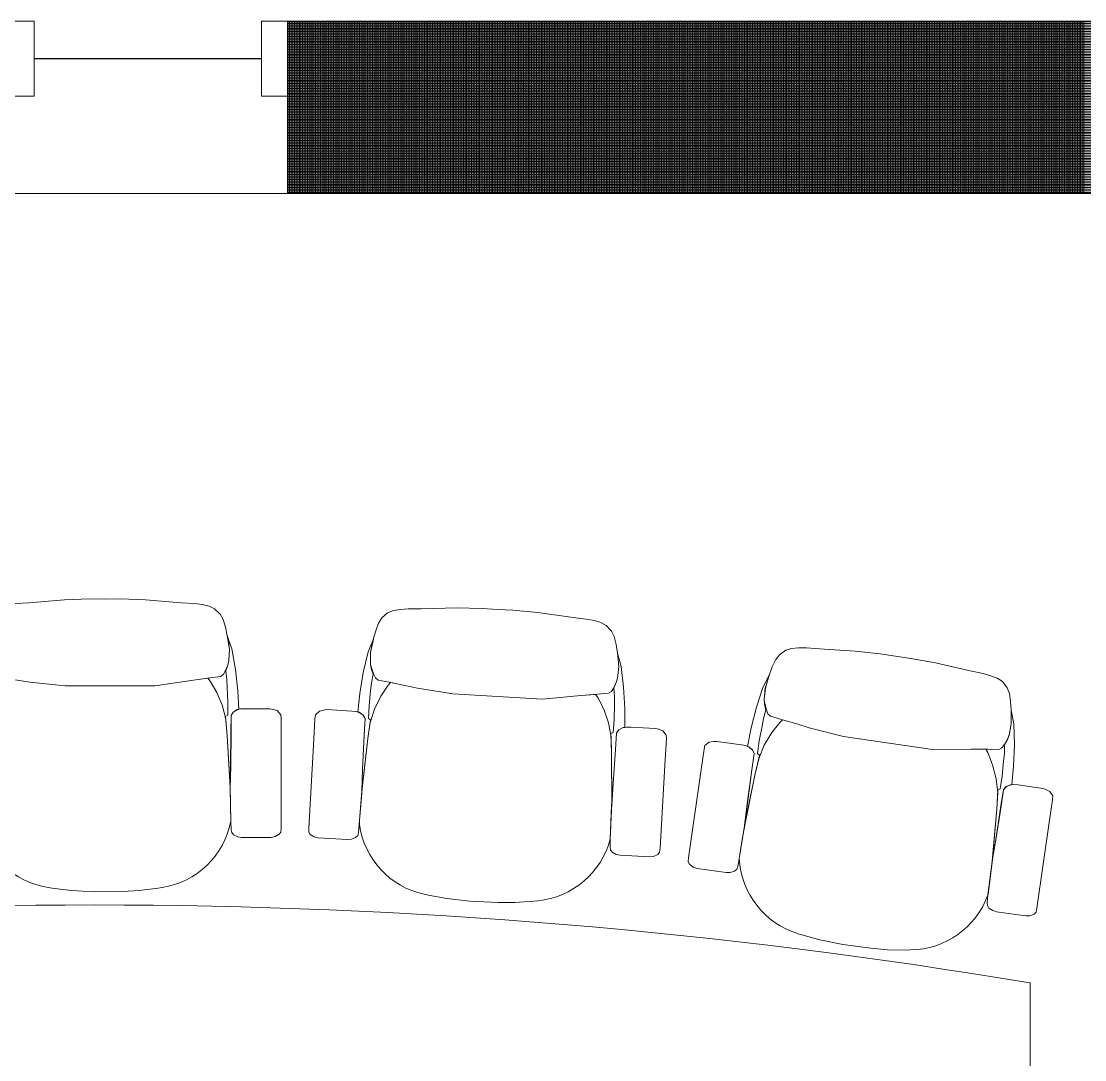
# Model space of a CAD drawing. Header units: inches. Extents: x -675 to 1187, y -924 to 1124.
# Drawn here: x -267.4 to -185.6, y 921.3 to 1001.2 of the extents above; entities that cross this region are included whole.
import ezdxf

# ---------------------------------------------------------------- set-up
doc = ezdxf.new("R2010")
doc.units = ezdxf.units.IN
doc.header["$MEASUREMENT"] = 0
for name, color, linetype, lineweight in [('A-Furn-Chair', 250, 'Continuous', 13), ('A-Furn-Table', 7, 'Continuous', 20), ('Base_dwg', 8, 'Continuous', 9), ('core and shell', 50, 'Continuous', 9)]:
    doc.layers.add(name, color=color, linetype=linetype, lineweight=lineweight)

# ---------------------------------------------------------------- blocks, each defined once
blk = doc.blocks.new('Base_dwg_chair 3-727832-Level 1 Copy 1')
at = {"layer": 'A-Furn-Chair', "flags": 128}
for points in [[(-7.989, 16.409), (-9.128, 16.567), (-9.347, 16.727), (-9.504, 17.012), (-9.764, 17.695), (-9.785, 17.779), (-9.823, 18.65), (-9.731, 19.31), (-9.676, 19.648), (-9.53, 20.347), (-9.343, 20.948), (-9.116, 21.349), (-8.688, 21.763), (-8.26, 21.964), (-7.752, 22.084), (-7.124, 22.164), (-6.121, 22.231), (-3.379, 22.461), (-1.455, 22.525), (-0.263, 22.51), (0.929, 22.525), (2.853, 22.461), (5.595, 22.231), (6.598, 22.164), (7.226, 22.084), (7.734, 21.964), (8.162, 21.763), (8.59, 21.349), (8.817, 20.948), (9.004, 20.347), (9.141, 19.691), (9.216, 19.233), (9.298, 18.65), (9.259, 17.779), (9.173, 17.431), (9.013, 17.012), (8.856, 16.727), (8.637, 16.567), (7.804, 16.451), (6.527, 16.271), (3.576, 15.83), (-3.334, 15.83), (-6.053, 16.124), (-7.042, 16.271), (-8.16, 16.429)], [(-9.664, 19.693), (-10.014, 18.683), (-10.295, 17.093), (-10.468, 15.463), (-10.549, 14.018), (-10.429, 13.994), (-10.123, 13.8), (-9.953, 13.55), (-9.949, 12.275), (-9.922, 9.65), (-9.894, 7.981), (-9.655, 12.025), (-9.523, 13.488), (-9.699, 13.577), (-9.699, 14.571), (-9.654, 15.721), (-9.621, 16.317), (-9.537, 16.99), (-9.7, 17.419), (-9.787, 17.767), (-9.825, 18.638), (-9.744, 19.221), (-9.668, 19.678)], [(9.141, 19.693), (9.491, 18.683), (9.772, 17.093), (9.946, 15.463), (10.027, 14.018), (9.906, 13.994), (9.601, 13.8), (9.43, 13.55), (9.427, 12.275), (9.4, 9.65), (9.372, 7.981), (9.133, 12.025), (9.001, 13.488), (9.177, 13.577), (9.177, 14.571), (9.132, 15.721), (9.099, 16.317), (9.015, 16.99), (9.178, 17.419), (9.264, 17.767), (9.303, 18.638), (9.221, 19.221), (9.146, 19.678)], [(-9.933, 5.379), (-9.96, 4.757), (-10.006, 4.55), (-10.154, 4.376), (-10.468, 4.222), (-10.762, 4.175), (-13.035, 4.181), (-13.345, 4.235), (-13.655, 4.416), (-13.784, 4.587), (-13.805, 4.897), (-13.805, 11.739), (-13.805, 13.321), (-13.786, 13.617), (-13.497, 13.927), (-13.187, 14.023), (-12.93, 14.066), (-11.014, 14.066), (-10.693, 14.056), (-10.427, 14.005), (-10.121, 13.81), (-9.951, 13.56), (-9.947, 12.286), (-9.919, 9.661), (-9.89, 7.953)], [(9.41, 5.381), (9.436, 4.759), (9.483, 4.552), (9.63, 4.378), (9.945, 4.224), (10.239, 4.178), (12.512, 4.184), (12.822, 4.238), (13.132, 4.419), (13.261, 4.59), (13.282, 4.9), (13.282, 11.742), (13.282, 13.324), (13.26, 13.62), (12.972, 13.93), (12.661, 14.026), (12.405, 14.069), (10.489, 14.069), (10.168, 14.058), (9.901, 14.007), (9.596, 13.812), (9.426, 13.562), (9.422, 12.288), (9.395, 9.663), (9.366, 7.955)]]:
    blk.add_lwpolyline(points, close=True, dxfattribs=at)
for points in [[(9.413, 5.394), (9.367, 8.12), (9.136, 12.025), (9.026, 13.246), (8.765, 14.304), (8.332, 15.333), (7.82, 16.206), (7.645, 16.429), (6.527, 16.271), (3.576, 15.83), (-3.334, 15.83), (-6.053, 16.124), (-7.042, 16.271), (-8.16, 16.429), (-8.335, 16.206), (-8.848, 15.333), (-9.281, 14.304), (-9.536, 13.27), (-9.647, 12.037), (-9.877, 8.136), (-9.91, 6.872), (-9.927, 5.714), (-9.929, 5.397)], [(-4.634, 0.321), (-4.327, 0.267), (-2.885, 0.087), (-1.089, -0.015), (1.089, 0.015), (2.369, 0.087), (3.812, 0.267), (4.118, 0.321)]]:
    blk.add_lwpolyline(points, dxfattribs=at)
at = {"layer": 'A-Furn-Chair'}
for centre, start, end in [((-3.642, 6.656), 191.31574, 261.09659), ((3.126, 6.656), 278.90341, 348.65527)]:
    blk.add_arc(centre, 6.412, start, end, dxfattribs=at)
blk = doc.blocks.new('Base_dwg_boat 5-727833-Level 1 Copy 1')
at = {"layer": 'A-Furn-Table'}
blk.add_line((72, 21), (72, -21), dxfattribs=at)
blk.add_arc((0, -408), 435, 80.47272, 99.52728, dxfattribs=at)
blk.add_blockref('Base_dwg_chair 3-727832-Level 1 Copy 1', (1.089, 28.015))
for p, rotation in [((29.993, 27.235), 356.7061250745268), ((58.68, 23.808), 351.7550629421033)]:
    blk.add_blockref('Base_dwg_chair 3-727832-Level 1 Copy 1', p, dxfattribs=dict(rotation=rotation))
blk = doc.blocks.new('Base_dwg__U237-727834-Level 1 Copy 1')
blk.add_blockref('Base_dwg_boat 5-727833-Level 1 Copy 1', (0, 0))
blk = doc.blocks.new('Base_dwg-531197-Level 1 Copy 1')
at = {"layer": 'core and shell'}
for p, q in [((884.894, 1925.081), (753.871, 1925.081)), ((884.894, 1924.956), (753.871, 1924.956)), ((884.894, 1924.831), (753.871, 1924.831)), ((753.895, 1911.875), (753.895, 1925.125)), ((754.02, 1911.875), (754.02, 1925.125)), ((754.145, 1911.875), (754.145, 1925.125)), ((754.27, 1911.875), (754.27, 1925.125)), ((754.395, 1911.875), (754.395, 1925.125)), ((754.52, 1911.875), (754.52, 1925.125)), ((754.645, 1911.875), (754.645, 1925.125)), ((754.77, 1911.875), (754.77, 1925.125)), ((754.895, 1911.875), (754.895, 1925.125)), ((755.02, 1911.875), (755.02, 1925.125)), ((755.145, 1911.875), (755.145, 1925.125)), ((755.27, 1911.875), (755.27, 1925.125)), ((755.395, 1911.875), (755.395, 1925.125)), ((755.52, 1911.875), (755.52, 1925.125)), ((755.645, 1911.875), (755.645, 1925.125)), ((755.77, 1911.875), (755.77, 1925.125)), ((755.895, 1911.875), (755.895, 1925.125)), ((756.02, 1911.875), (756.02, 1925.125)), ((756.145, 1911.875), (756.145, 1925.125)), ((756.27, 1911.875), (756.27, 1925.125)), ((756.395, 1911.875), (756.395, 1925.125)), ((756.52, 1911.875), (756.52, 1925.125)), ((756.645, 1911.875), (756.645, 1925.125)), ((756.77, 1911.875), (756.77, 1925.125)), ((756.895, 1911.875), (756.895, 1925.125)), ((757.02, 1911.875), (757.02, 1925.125)), ((757.145, 1911.875), (757.145, 1925.125)), ((757.27, 1911.875), (757.27, 1925.125)), ((757.395, 1911.875), (757.395, 1925.125)), ((757.52, 1911.875), (757.52, 1925.125)), ((757.645, 1911.875), (757.645, 1925.125)), ((757.77, 1911.875), (757.77, 1925.125)), ((757.895, 1911.875), (757.895, 1925.125)), ((758.02, 1911.875), (758.02, 1925.125)), ((758.145, 1911.875), (758.145, 1925.125)), ((758.27, 1911.875), (758.27, 1925.125)), ((758.395, 1911.875), (758.395, 1925.125)), ((758.52, 1911.875), (758.52, 1925.125)), ((758.645, 1911.875), (758.645, 1925.125)), ((758.77, 1911.875), (758.77, 1925.125)), ((758.895, 1911.875), (758.895, 1925.125)), ((759.02, 1911.875), (759.02, 1925.125)), ((759.145, 1911.875), (759.145, 1925.125)), ((759.27, 1911.875), (759.27, 1925.125)), ((759.395, 1911.875), (759.395, 1925.125)), ((759.52, 1911.875), (759.52, 1925.125)), ((759.645, 1911.875), (759.645, 1925.125)), ((759.77, 1911.875), (759.77, 1925.125)), ((759.895, 1911.875), (759.895, 1925.125)), ((760.02, 1911.875), (760.02, 1925.125)), ((760.145, 1911.875), (760.145, 1925.125)), ((760.27, 1911.875), (760.27, 1925.125)), ((760.395, 1911.875), (760.395, 1925.125)), ((760.52, 1911.875), (760.52, 1925.125)), ((760.645, 1911.875), (760.645, 1925.125)), ((760.77, 1911.875), (760.77, 1925.125)), ((760.895, 1911.875), (760.895, 1925.125)), ((761.02, 1911.875), (761.02, 1925.125)), ((761.145, 1911.875), (761.145, 1925.125)), ((761.27, 1911.875), (761.27, 1925.125)), ((761.395, 1911.875), (761.395, 1925.125)), ((761.52, 1911.875), (761.52, 1925.125)), ((761.645, 1911.875), (761.645, 1925.125)), ((761.77, 1911.875), (761.77, 1925.125)), ((761.895, 1911.875), (761.895, 1925.125)), ((762.02, 1911.875), (762.02, 1925.125)), ((762.145, 1911.875), (762.145, 1925.125)), ((762.27, 1911.875), (762.27, 1925.125)), ((762.395, 1911.875), (762.395, 1925.125)), ((762.52, 1911.875), (762.52, 1925.125)), ((762.645, 1911.875), (762.645, 1925.125)), ((762.77, 1911.875), (762.77, 1925.125)), ((762.895, 1911.875), (762.895, 1925.125)), ((763.02, 1911.875), (763.02, 1925.125)), ((763.145, 1911.875), (763.145, 1925.125)), ((763.27, 1911.875), (763.27, 1925.125)), ((763.395, 1911.875), (763.395, 1925.125)), ((763.52, 1911.875), (763.52, 1925.125)), ((763.645, 1911.875), (763.645, 1925.125)), ((763.77, 1911.875), (763.77, 1925.125)), ((763.895, 1911.875), (763.895, 1925.125)), ((764.02, 1911.875), (764.02, 1925.125)), ((764.145, 1911.875), (764.145, 1925.125)), ((764.27, 1911.875), (764.27, 1925.125)), ((764.395, 1911.875), (764.395, 1925.125)), ((764.52, 1911.875), (764.52, 1925.125)), ((764.645, 1911.875), (764.645, 1925.125)), ((764.77, 1911.875), (764.77, 1925.125)), ((764.895, 1911.875), (764.895, 1925.125)), ((765.02, 1911.875), (765.02, 1925.125)), ((765.145, 1911.875), (765.145, 1925.125)), ((765.27, 1911.875), (765.27, 1925.125)), ((765.395, 1911.875), (765.395, 1925.125)), ((765.52, 1911.875), (765.52, 1925.125)), ((765.645, 1911.875), (765.645, 1925.125)), ((765.77, 1911.875), (765.77, 1925.125)), ((765.895, 1911.875), (765.895, 1925.125)), ((766.02, 1911.875), (766.02, 1925.125)), ((766.145, 1911.875), (766.145, 1925.125)), ((766.27, 1911.875), (766.27, 1925.125)), ((766.395, 1911.875), (766.395, 1925.125)), ((766.52, 1911.875), (766.52, 1925.125)), ((766.645, 1911.875), (766.645, 1925.125)), ((766.77, 1911.875), (766.77, 1925.125)), ((766.895, 1911.875), (766.895, 1925.125)), ((767.02, 1911.875), (767.02, 1925.125)), ((767.145, 1911.875), (767.145, 1925.125)), ((767.27, 1911.875), (767.27, 1925.125)), ((767.395, 1911.875), (767.395, 1925.125)), ((767.52, 1911.875), (767.52, 1925.125)), ((767.645, 1911.875), (767.645, 1925.125)), ((767.77, 1911.875), (767.77, 1925.125)), ((767.895, 1911.875), (767.895, 1925.125)), ((768.02, 1911.875), (768.02, 1925.125)), ((768.145, 1911.875), (768.145, 1925.125)), ((768.27, 1911.875), (768.27, 1925.125)), ((768.395, 1911.875), (768.395, 1925.125)), ((768.52, 1911.875), (768.52, 1925.125)), ((768.645, 1911.875), (768.645, 1925.125)), ((768.77, 1911.875), (768.77, 1925.125)), ((768.895, 1911.875), (768.895, 1925.125)), ((769.02, 1911.875), (769.02, 1925.125)), ((769.145, 1911.875), (769.145, 1925.125)), ((769.27, 1911.875), (769.27, 1925.125)), ((769.395, 1911.875), (769.395, 1925.125)), ((769.52, 1911.875), (769.52, 1925.125)), ((769.645, 1911.875), (769.645, 1925.125)), ((769.77, 1911.875), (769.77, 1925.125)), ((769.895, 1911.875), (769.895, 1925.125)), ((770.02, 1911.875), (770.02, 1925.125)), ((770.145, 1911.875), (770.145, 1925.125)), ((770.27, 1911.875), (770.27, 1925.125)), ((770.395, 1911.875), (770.395, 1925.125)), ((770.52, 1911.875), (770.52, 1925.125)), ((770.645, 1911.875), (770.645, 1925.125)), ((770.77, 1911.875), (770.77, 1925.125)), ((770.895, 1911.875), (770.895, 1925.125)), ((771.02, 1911.875), (771.02, 1925.125)), ((771.145, 1911.875), (771.145, 1925.125)), ((771.27, 1911.875), (771.27, 1925.125)), ((771.395, 1911.875), (771.395, 1925.125)), ((771.52, 1911.875), (771.52, 1925.125)), ((771.645, 1911.875), (771.645, 1925.125)), ((771.77, 1911.875), (771.77, 1925.125)), ((771.895, 1911.875), (771.895, 1925.125)), ((772.02, 1911.875), (772.02, 1925.125)), ((772.145, 1911.875), (772.145, 1925.125)), ((772.27, 1911.875), (772.27, 1925.125)), ((772.395, 1911.875), (772.395, 1925.125)), ((772.52, 1911.875), (772.52, 1925.125)), ((772.645, 1911.875), (772.645, 1925.125)), ((772.77, 1911.875), (772.77, 1925.125)), ((772.895, 1911.875), (772.895, 1925.125)), ((773.02, 1911.875), (773.02, 1925.125)), ((773.145, 1911.875), (773.145, 1925.125)), ((773.27, 1911.875), (773.27, 1925.125)), ((773.395, 1911.875), (773.395, 1925.125)), ((773.52, 1911.875), (773.52, 1925.125)), ((773.645, 1911.875), (773.645, 1925.125)), ((773.77, 1911.875), (773.77, 1925.125)), ((773.895, 1911.875), (773.895, 1925.125)), ((774.02, 1911.875), (774.02, 1925.125)), ((774.145, 1911.875), (774.145, 1925.125)), ((774.27, 1911.875), (774.27, 1925.125)), ((774.395, 1911.875), (774.395, 1925.125)), ((774.52, 1911.875), (774.52, 1925.125)), ((774.645, 1911.875), (774.645, 1925.125)), ((774.77, 1911.875), (774.77, 1925.125)), ((774.895, 1911.875), (774.895, 1925.125)), ((775.02, 1911.875), (775.02, 1925.125)), ((775.145, 1911.875), (775.145, 1925.125)), ((775.27, 1911.875), (775.27, 1925.125)), ((775.395, 1911.875), (775.395, 1925.125)), ((775.52, 1911.875), (775.52, 1925.125)), ((775.645, 1911.875), (775.645, 1925.125)), ((775.77, 1911.875), (775.77, 1925.125)), ((775.895, 1911.875), (775.895, 1925.125)), ((776.02, 1911.875), (776.02, 1925.125)), ((776.145, 1911.875), (776.145, 1925.125)), ((776.27, 1911.875), (776.27, 1925.125)), ((776.395, 1911.875), (776.395, 1925.125)), ((776.52, 1911.875), (776.52, 1925.125)), ((776.645, 1911.875), (776.645, 1925.125)), ((776.77, 1911.875), (776.77, 1925.125)), ((776.895, 1911.875), (776.895, 1925.125)), ((777.02, 1911.875), (777.02, 1925.125)), ((777.145, 1911.875), (777.145, 1925.125)), ((777.27, 1911.875), (777.27, 1925.125)), ((777.395, 1911.875), (777.395, 1925.125)), ((777.52, 1911.875), (777.52, 1925.125)), ((777.645, 1911.875), (777.645, 1925.125)), ((777.77, 1911.875), (777.77, 1925.125)), ((777.895, 1911.875), (777.895, 1925.125)), ((778.02, 1911.875), (778.02, 1925.125)), ((778.145, 1911.875), (778.145, 1925.125)), ((778.27, 1911.875), (778.27, 1925.125)), ((778.395, 1911.875), (778.395, 1925.125)), ((778.52, 1911.875), (778.52, 1925.125)), ((778.645, 1911.875), (778.645, 1925.125)), ((778.77, 1911.875), (778.77, 1925.125)), ((778.895, 1911.875), (778.895, 1925.125)), ((779.02, 1911.875), (779.02, 1925.125)), ((779.145, 1911.875), (779.145, 1925.125)), ((779.27, 1911.875), (779.27, 1925.125)), ((779.395, 1911.875), (779.395, 1925.125)), ((779.52, 1911.875), (779.52, 1925.125)), ((779.645, 1911.875), (779.645, 1925.125)), ((779.77, 1911.875), (779.77, 1925.125)), ((779.895, 1911.875), (779.895, 1925.125)), ((780.02, 1911.875), (780.02, 1925.125)), ((780.145, 1911.875), (780.145, 1925.125)), ((780.27, 1911.875), (780.27, 1925.125)), ((780.395, 1911.875), (780.395, 1925.125)), ((780.52, 1911.875), (780.52, 1925.125)), ((780.645, 1911.875), (780.645, 1925.125)), ((780.77, 1911.875), (780.77, 1925.125)), ((780.895, 1911.875), (780.895, 1925.125)), ((781.02, 1911.875), (781.02, 1925.125)), ((781.145, 1911.875), (781.145, 1925.125)), ((781.27, 1911.875), (781.27, 1925.125)), ((781.395, 1911.875), (781.395, 1925.125)), ((781.52, 1911.875), (781.52, 1925.125)), ((781.645, 1911.875), (781.645, 1925.125)), ((781.77, 1911.875), (781.77, 1925.125)), ((781.895, 1911.875), (781.895, 1925.125)), ((782.02, 1911.875), (782.02, 1925.125)), ((782.145, 1911.875), (782.145, 1925.125)), ((782.27, 1911.875), (782.27, 1925.125)), ((782.395, 1911.875), (782.395, 1925.125)), ((782.52, 1911.875), (782.52, 1925.125)), ((782.645, 1911.875), (782.645, 1925.125)), ((782.77, 1911.875), (782.77, 1925.125)), ((782.895, 1911.875), (782.895, 1925.125)), ((783.02, 1911.875), (783.02, 1925.125)), ((783.145, 1911.875), (783.145, 1925.125)), ((783.27, 1911.875), (783.27, 1925.125)), ((783.395, 1911.875), (783.395, 1925.125)), ((783.52, 1911.875), (783.52, 1925.125)), ((783.645, 1911.875), (783.645, 1925.125)), ((783.77, 1911.875), (783.77, 1925.125)), ((783.895, 1911.875), (783.895, 1925.125)), ((784.02, 1911.875), (784.02, 1925.125)), ((784.145, 1911.875), (784.145, 1925.125)), ((784.27, 1911.875), (784.27, 1925.125)), ((784.395, 1911.875), (784.395, 1925.125)), ((784.52, 1911.875), (784.52, 1925.125)), ((784.645, 1911.875), (784.645, 1925.125)), ((784.77, 1911.875), (784.77, 1925.125)), ((784.895, 1911.875), (784.895, 1925.125)), ((785.02, 1911.875), (785.02, 1925.125)), ((785.145, 1911.875), (785.145, 1925.125)), ((785.27, 1911.875), (785.27, 1925.125)), ((785.395, 1911.875), (785.395, 1925.125)), ((785.52, 1911.875), (785.52, 1925.125)), ((785.645, 1911.875), (785.645, 1925.125)), ((785.77, 1911.875), (785.77, 1925.125)), ((785.895, 1911.875), (785.895, 1925.125)), ((786.02, 1911.875), (786.02, 1925.125)), ((786.145, 1911.875), (786.145, 1925.125)), ((786.27, 1911.875), (786.27, 1925.125)), ((786.395, 1911.875), (786.395, 1925.125)), ((786.52, 1911.875), (786.52, 1925.125)), ((786.645, 1911.875), (786.645, 1925.125)), ((786.77, 1911.875), (786.77, 1925.125)), ((786.895, 1911.875), (786.895, 1925.125)), ((787.02, 1911.875), (787.02, 1925.125)), ((787.145, 1911.875), (787.145, 1925.125)), ((787.27, 1911.875), (787.27, 1925.125)), ((787.395, 1911.875), (787.395, 1925.125)), ((787.52, 1911.875), (787.52, 1925.125)), ((787.645, 1911.875), (787.645, 1925.125)), ((787.77, 1911.875), (787.77, 1925.125)), ((787.895, 1911.875), (787.895, 1925.125)), ((788.02, 1911.875), (788.02, 1925.125)), ((788.145, 1911.875), (788.145, 1925.125)), ((788.27, 1911.875), (788.27, 1925.125)), ((788.395, 1911.875), (788.395, 1925.125)), ((788.52, 1911.875), (788.52, 1925.125)), ((788.645, 1911.875), (788.645, 1925.125)), ((788.77, 1911.875), (788.77, 1925.125)), ((788.895, 1911.875), (788.895, 1925.125)), ((789.02, 1911.875), (789.02, 1925.125)), ((789.145, 1911.875), (789.145, 1925.125)), ((789.27, 1911.875), (789.27, 1925.125)), ((789.395, 1911.875), (789.395, 1925.125)), ((789.52, 1911.875), (789.52, 1925.125)), ((789.645, 1911.875), (789.645, 1925.125)), ((789.77, 1911.875), (789.77, 1925.125)), ((789.895, 1911.875), (789.895, 1925.125)), ((790.02, 1911.875), (790.02, 1925.125)), ((790.145, 1911.875), (790.145, 1925.125)), ((790.27, 1911.875), (790.27, 1925.125)), ((790.395, 1911.875), (790.395, 1925.125)), ((790.52, 1911.875), (790.52, 1925.125)), ((790.645, 1911.875), (790.645, 1925.125)), ((790.77, 1911.875), (790.77, 1925.125)), ((790.895, 1911.875), (790.895, 1925.125)), ((791.02, 1911.875), (791.02, 1925.125)), ((791.145, 1911.875), (791.145, 1925.125)), ((791.27, 1911.875), (791.27, 1925.125)), ((791.395, 1911.875), (791.395, 1925.125)), ((791.52, 1911.875), (791.52, 1925.125)), ((791.645, 1911.875), (791.645, 1925.125)), ((791.77, 1911.875), (791.77, 1925.125)), ((791.895, 1911.875), (791.895, 1925.125)), ((792.02, 1911.875), (792.02, 1925.125)), ((792.145, 1911.875), (792.145, 1925.125)), ((792.27, 1911.875), (792.27, 1925.125)), ((792.395, 1911.875), (792.395, 1925.125)), ((792.52, 1911.875), (792.52, 1925.125)), ((792.645, 1911.875), (792.645, 1925.125)), ((792.77, 1911.875), (792.77, 1925.125)), ((792.895, 1911.875), (792.895, 1925.125)), ((793.02, 1911.875), (793.02, 1925.125)), ((793.145, 1911.875), (793.145, 1925.125)), ((793.27, 1911.875), (793.27, 1925.125)), ((793.395, 1911.875), (793.395, 1925.125)), ((793.52, 1911.875), (793.52, 1925.125)), ((793.645, 1911.875), (793.645, 1925.125)), ((793.77, 1911.875), (793.77, 1925.125)), ((793.895, 1911.875), (793.895, 1925.125)), ((794.02, 1911.875), (794.02, 1925.125)), ((794.145, 1911.875), (794.145, 1925.125)), ((794.27, 1911.875), (794.27, 1925.125)), ((794.395, 1911.875), (794.395, 1925.125)), ((794.52, 1911.875), (794.52, 1925.125)), ((794.645, 1911.875), (794.645, 1925.125)), ((794.77, 1911.875), (794.77, 1925.125)), ((794.895, 1911.875), (794.895, 1925.125)), ((795.02, 1911.875), (795.02, 1925.125)), ((795.145, 1911.875), (795.145, 1925.125)), ((795.27, 1911.875), (795.27, 1925.125)), ((795.395, 1911.875), (795.395, 1925.125)), ((795.52, 1911.875), (795.52, 1925.125)), ((795.645, 1911.875), (795.645, 1925.125)), ((795.77, 1911.875), (795.77, 1925.125)), ((795.895, 1911.875), (795.895, 1925.125)), ((796.02, 1911.875), (796.02, 1925.125)), ((796.145, 1911.875), (796.145, 1925.125)), ((796.27, 1911.875), (796.27, 1925.125)), ((796.395, 1911.875), (796.395, 1925.125)), ((796.52, 1911.875), (796.52, 1925.125)), ((796.645, 1911.875), (796.645, 1925.125)), ((796.77, 1911.875), (796.77, 1925.125)), ((796.895, 1911.875), (796.895, 1925.125)), ((797.02, 1911.875), (797.02, 1925.125)), ((797.145, 1911.875), (797.145, 1925.125)), ((797.27, 1911.875), (797.27, 1925.125)), ((797.395, 1911.875), (797.395, 1925.125)), ((797.52, 1911.875), (797.52, 1925.125)), ((797.645, 1911.875), (797.645, 1925.125)), ((797.77, 1911.875), (797.77, 1925.125)), ((797.895, 1911.875), (797.895, 1925.125)), ((798.02, 1911.875), (798.02, 1925.125)), ((798.145, 1911.875), (798.145, 1925.125)), ((798.27, 1911.875), (798.27, 1925.125)), ((798.395, 1911.875), (798.395, 1925.125)), ((798.52, 1911.875), (798.52, 1925.125)), ((798.645, 1911.875), (798.645, 1925.125)), ((798.77, 1911.875), (798.77, 1925.125)), ((798.895, 1911.875), (798.895, 1925.125)), ((799.02, 1911.875), (799.02, 1925.125)), ((799.145, 1911.875), (799.145, 1925.125)), ((799.27, 1911.875), (799.27, 1925.125)), ((799.395, 1911.875), (799.395, 1925.125)), ((799.52, 1911.875), (799.52, 1925.125)), ((799.645, 1911.875), (799.645, 1925.125)), ((799.77, 1911.875), (799.77, 1925.125)), ((799.895, 1911.875), (799.895, 1925.125)), ((800.02, 1911.875), (800.02, 1925.125)), ((800.145, 1911.875), (800.145, 1925.125)), ((800.27, 1911.875), (800.27, 1925.125)), ((800.395, 1911.875), (800.395, 1925.125)), ((800.52, 1911.875), (800.52, 1925.125)), ((800.645, 1911.875), (800.645, 1925.125)), ((800.77, 1911.875), (800.77, 1925.125)), ((800.895, 1911.875), (800.895, 1925.125)), ((801.02, 1911.875), (801.02, 1925.125)), ((801.145, 1911.875), (801.145, 1925.125)), ((801.27, 1911.875), (801.27, 1925.125)), ((801.395, 1911.875), (801.395, 1925.125)), ((801.52, 1911.875), (801.52, 1925.125)), ((801.645, 1911.875), (801.645, 1925.125)), ((801.77, 1911.875), (801.77, 1925.125)), ((801.895, 1911.875), (801.895, 1925.125)), ((802.02, 1911.875), (802.02, 1925.125)), ((802.145, 1911.875), (802.145, 1925.125)), ((802.27, 1911.875), (802.27, 1925.125)), ((802.395, 1911.875), (802.395, 1925.125)), ((802.52, 1911.875), (802.52, 1925.125)), ((802.645, 1911.875), (802.645, 1925.125)), ((802.77, 1911.875), (802.77, 1925.125)), ((802.895, 1911.875), (802.895, 1925.125)), ((803.02, 1911.875), (803.02, 1925.125)), ((803.145, 1911.875), (803.145, 1925.125)), ((803.27, 1911.875), (803.27, 1925.125)), ((803.395, 1911.875), (803.395, 1925.125)), ((803.52, 1911.875), (803.52, 1925.125)), ((803.645, 1911.875), (803.645, 1925.125)), ((803.77, 1911.875), (803.77, 1925.125)), ((803.895, 1911.875), (803.895, 1925.125)), ((804.02, 1911.875), (804.02, 1925.125)), ((804.145, 1911.875), (804.145, 1925.125)), ((804.27, 1911.875), (804.27, 1925.125)), ((804.395, 1911.875), (804.395, 1925.125)), ((804.52, 1911.875), (804.52, 1925.125)), ((804.645, 1911.875), (804.645, 1925.125)), ((804.77, 1911.875), (804.77, 1925.125)), ((804.895, 1911.875), (804.895, 1925.125)), ((805.02, 1911.875), (805.02, 1925.125)), ((805.145, 1911.875), (805.145, 1925.125)), ((805.27, 1911.875), (805.27, 1925.125)), ((805.395, 1911.875), (805.395, 1925.125)), ((805.52, 1911.875), (805.52, 1925.125)), ((805.645, 1911.875), (805.645, 1925.125)), ((805.77, 1911.875), (805.77, 1925.125)), ((805.895, 1911.875), (805.895, 1925.125)), ((806.02, 1911.875), (806.02, 1925.125)), ((806.145, 1911.875), (806.145, 1925.125)), ((806.27, 1911.875), (806.27, 1925.125)), ((806.395, 1911.875), (806.395, 1925.125)), ((806.52, 1911.875), (806.52, 1925.125)), ((806.645, 1911.875), (806.645, 1925.125)), ((806.77, 1911.875), (806.77, 1925.125)), ((806.895, 1911.875), (806.895, 1925.125)), ((807.02, 1911.875), (807.02, 1925.125)), ((807.145, 1911.875), (807.145, 1925.125)), ((807.27, 1911.875), (807.27, 1925.125)), ((807.395, 1911.875), (807.395, 1925.125)), ((807.52, 1911.875), (807.52, 1925.125)), ((807.645, 1911.875), (807.645, 1925.125)), ((807.77, 1911.875), (807.77, 1925.125)), ((807.895, 1911.875), (807.895, 1925.125)), ((808.02, 1911.875), (808.02, 1925.125)), ((808.145, 1911.875), (808.145, 1925.125)), ((808.27, 1911.875), (808.27, 1925.125)), ((808.395, 1911.875), (808.395, 1925.125)), ((808.52, 1911.875), (808.52, 1925.125)), ((808.645, 1911.875), (808.645, 1925.125)), ((808.77, 1911.875), (808.77, 1925.125)), ((808.895, 1911.875), (808.895, 1925.125)), ((809.02, 1911.875), (809.02, 1925.125)), ((809.145, 1911.875), (809.145, 1925.125)), ((809.27, 1911.875), (809.27, 1925.125)), ((809.395, 1911.875), (809.395, 1925.125)), ((809.52, 1911.875), (809.52, 1925.125)), ((809.645, 1911.875), (809.645, 1925.125)), ((809.77, 1911.875), (809.77, 1925.125)), ((809.895, 1911.875), (809.895, 1925.125)), ((810.02, 1911.875), (810.02, 1925.125)), ((810.145, 1911.875), (810.145, 1925.125)), ((810.27, 1911.875), (810.27, 1925.125)), ((810.395, 1911.875), (810.395, 1925.125)), ((810.52, 1911.875), (810.52, 1925.125)), ((810.645, 1911.875), (810.645, 1925.125)), ((810.77, 1911.875), (810.77, 1925.125)), ((810.895, 1911.875), (810.895, 1925.125)), ((811.02, 1911.875), (811.02, 1925.125)), ((811.145, 1911.875), (811.145, 1925.125)), ((811.27, 1911.875), (811.27, 1925.125)), ((811.395, 1911.875), (811.395, 1925.125)), ((811.52, 1911.875), (811.52, 1925.125)), ((811.645, 1911.875), (811.645, 1925.125)), ((811.77, 1911.875), (811.77, 1925.125)), ((811.895, 1911.875), (811.895, 1925.125)), ((812.02, 1911.875), (812.02, 1925.125)), ((812.145, 1911.875), (812.145, 1925.125)), ((812.27, 1911.875), (812.27, 1925.125)), ((812.395, 1911.875), (812.395, 1925.125)), ((812.52, 1911.875), (812.52, 1925.125)), ((812.645, 1911.875), (812.645, 1925.125)), ((812.77, 1911.875), (812.77, 1925.125)), ((812.895, 1911.875), (812.895, 1925.125)), ((813.02, 1911.875), (813.02, 1925.125)), ((813.145, 1911.875), (813.145, 1925.125)), ((813.27, 1911.875), (813.27, 1925.125)), ((813.395, 1911.875), (813.395, 1925.125)), ((813.52, 1911.875), (813.52, 1925.125)), ((813.645, 1911.875), (813.645, 1925.125)), ((813.77, 1911.875), (813.77, 1925.125)), ((813.895, 1911.875), (813.895, 1925.125)), ((814.02, 1911.875), (814.02, 1925.125)), ((814.145, 1911.875), (814.145, 1925.125)), ((814.27, 1911.875), (814.27, 1925.125)), ((814.395, 1911.875), (814.395, 1925.125)), ((814.52, 1911.875), (814.52, 1925.125)), ((814.645, 1911.875), (814.645, 1925.125)), ((814.77, 1911.875), (814.77, 1925.125)), ((814.895, 1911.875), (814.895, 1925.125)), ((815.02, 1911.875), (815.02, 1925.125)), ((815.145, 1911.875), (815.145, 1925.125)), ((884.894, 1924.706), (753.871, 1924.706)), ((884.894, 1924.581), (753.871, 1924.581)), ((884.894, 1924.456), (753.871, 1924.456)), ((884.894, 1924.331), (753.871, 1924.331)), ((884.894, 1924.206), (753.871, 1924.206)), ((884.894, 1924.081), (753.871, 1924.081)), ((884.894, 1923.956), (753.871, 1923.956)), ((884.894, 1923.831), (753.871, 1923.831)), ((884.894, 1923.706), (753.871, 1923.706)), ((884.894, 1923.581), (753.871, 1923.581)), ((884.894, 1923.456), (753.871, 1923.456)), ((884.894, 1923.331), (753.871, 1923.331)), ((884.894, 1923.206), (753.871, 1923.206)), ((884.894, 1923.081), (753.871, 1923.081)), ((884.894, 1922.956), (753.871, 1922.956)), ((884.894, 1922.831), (753.871, 1922.831)), ((884.894, 1922.706), (753.871, 1922.706)), ((884.894, 1922.581), (753.871, 1922.581)), ((884.894, 1922.456), (753.871, 1922.456)), ((884.894, 1922.331), (753.871, 1922.331)), ((884.894, 1922.206), (753.871, 1922.206)), ((884.894, 1922.081), (753.871, 1922.081)), ((884.894, 1921.956), (753.871, 1921.956)), ((884.894, 1921.831), (753.871, 1921.831)), ((884.894, 1921.706), (753.871, 1921.706)), ((884.894, 1921.581), (753.871, 1921.581)), ((884.894, 1921.456), (753.871, 1921.456)), ((884.894, 1921.331), (753.871, 1921.331)), ((884.894, 1921.206), (753.871, 1921.206)), ((884.894, 1921.081), (753.871, 1921.081)), ((884.894, 1920.956), (753.871, 1920.956)), ((884.894, 1920.831), (753.871, 1920.831)), ((884.894, 1920.706), (753.871, 1920.706)), ((884.894, 1920.581), (753.871, 1920.581)), ((884.894, 1920.456), (753.871, 1920.456)), ((884.894, 1920.331), (753.871, 1920.331)), ((884.894, 1920.206), (753.871, 1920.206)), ((884.894, 1920.081), (753.871, 1920.081)), ((884.894, 1919.956), (753.871, 1919.956)), ((884.894, 1919.831), (753.871, 1919.831)), ((884.894, 1919.706), (753.871, 1919.706)), ((884.894, 1919.581), (753.871, 1919.581)), ((884.894, 1919.456), (753.871, 1919.456)), ((884.894, 1919.331), (753.871, 1919.331)), ((884.894, 1919.206), (753.871, 1919.206)), ((884.894, 1919.081), (753.871, 1919.081)), ((884.894, 1918.956), (753.871, 1918.956)), ((884.894, 1918.831), (753.871, 1918.831)), ((884.894, 1918.706), (753.871, 1918.706)), ((884.894, 1918.581), (753.871, 1918.581)), ((884.894, 1918.456), (753.871, 1918.456)), ((884.894, 1918.331), (753.871, 1918.331)), ((884.894, 1918.206), (753.871, 1918.206)), ((884.894, 1918.081), (753.871, 1918.081)), ((884.894, 1917.956), (753.871, 1917.956)), ((884.894, 1917.831), (753.871, 1917.831)), ((884.894, 1917.706), (753.871, 1917.706)), ((884.894, 1917.581), (753.871, 1917.581)), ((884.894, 1917.456), (753.871, 1917.456)), ((884.894, 1917.331), (753.871, 1917.331)), ((884.894, 1917.206), (753.871, 1917.206)), ((884.894, 1917.081), (753.871, 1917.081)), ((884.894, 1916.956), (753.871, 1916.956)), ((884.894, 1916.831), (753.871, 1916.831)), ((884.894, 1916.706), (753.871, 1916.706)), ((884.894, 1916.581), (753.871, 1916.581)), ((884.894, 1916.456), (753.871, 1916.456)), ((884.894, 1916.331), (753.871, 1916.331)), ((884.894, 1916.206), (753.871, 1916.206)), ((884.894, 1916.081), (753.871, 1916.081)), ((884.894, 1915.956), (753.871, 1915.956)), ((884.894, 1915.831), (753.871, 1915.831)), ((884.894, 1915.706), (753.871, 1915.706)), ((884.894, 1915.581), (753.871, 1915.581)), ((884.894, 1915.456), (753.871, 1915.456)), ((884.894, 1915.331), (753.871, 1915.331)), ((884.894, 1915.206), (753.871, 1915.206)), ((884.894, 1915.081), (753.871, 1915.081)), ((884.894, 1914.956), (753.871, 1914.956)), ((884.894, 1914.831), (753.871, 1914.831)), ((884.894, 1914.706), (753.871, 1914.706)), ((884.894, 1914.581), (753.871, 1914.581)), ((884.894, 1914.456), (753.871, 1914.456)), ((884.894, 1914.331), (753.871, 1914.331)), ((884.894, 1914.206), (753.871, 1914.206)), ((884.894, 1914.081), (753.871, 1914.081)), ((884.894, 1913.956), (753.871, 1913.956)), ((884.894, 1913.831), (753.871, 1913.831)), ((884.894, 1913.706), (753.871, 1913.706)), ((884.894, 1913.581), (753.871, 1913.581)), ((884.894, 1913.456), (753.871, 1913.456)), ((884.894, 1913.331), (753.871, 1913.331)), ((884.894, 1913.206), (753.871, 1913.206)), ((884.894, 1913.081), (753.871, 1913.081)), ((884.894, 1912.956), (753.871, 1912.956)), ((884.894, 1912.831), (753.871, 1912.831)), ((884.894, 1912.706), (753.871, 1912.706)), ((884.894, 1912.581), (753.871, 1912.581)), ((884.894, 1912.456), (753.871, 1912.456)), ((884.894, 1912.331), (753.871, 1912.331)), ((884.894, 1912.206), (753.871, 1912.206)), ((884.894, 1912.081), (753.871, 1912.081)), ((884.894, 1911.956), (753.871, 1911.956))]:
    blk.add_line(p, q, dxfattribs=at)
at = {"layer": 'core and shell', "flags": 128}
for points in [[(732.371, 1911.875), (705.871, 1911.875), (705.871, 1925.125), (732.371, 1925.125), (732.371, 1911.875), (753.871, 1911.875)], [(880.894, 1911.875), (884.894, 1911.875), (753.871, 1911.875), (753.871, 1925.125), (884.894, 1925.125), (884.894, 1911.875), (906.394, 1911.875), (906.394, 1925.125)], [(734.372, 1922.25), (734.372, 1922.249), (751.87, 1922.249), (751.871, 1922.25), (734.371, 1922.25), (734.371, 1922.249), (751.871, 1922.249), (751.871, 1922.25)]]:
    blk.add_lwpolyline(points, dxfattribs=at)
for points in [[(734.371, 1919.375), (732.371, 1919.375), (732.371, 1925.125), (734.371, 1925.125)], [(751.871, 1919.375), (753.871, 1919.375), (753.871, 1925.125), (751.871, 1925.125)]]:
    blk.add_lwpolyline(points, close=True, dxfattribs=at)
blk.add_blockref('Base_dwg__U237-727834-Level 1 Copy 1', (738.997, 1830.157))

msp = doc.modelspace()

# ---------------------------------------------------------------- block references
at = {"layer": 'Base_dwg', "color": 7, "lineweight": 20}
msp.add_blockref('Base_dwg-531197-Level 1 Copy 1', (-1000.794, -923.952), dxfattribs=at)

doc.saveas('drawing.dxf')
